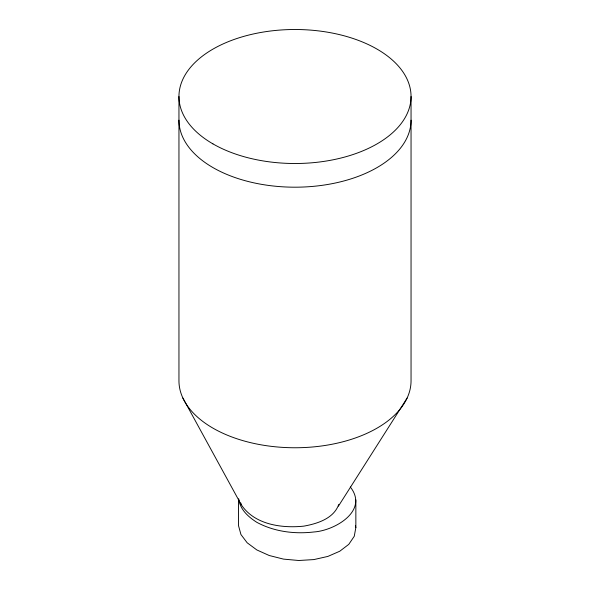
<?xml version="1.0" encoding="UTF-8"?>
<svg xmlns="http://www.w3.org/2000/svg" width="590" height="590" viewBox="0 0 590 590"><rect width="100%" height="100%" fill="white"/><g stroke="black" fill="none" stroke-linecap="round" stroke-linejoin="round"><path stroke-width="0.89" d="M182.907 398.102L241.199 504.634C254.415 524.694 281.637 528.433 303.798 526.14C317.243 523.736 333.756 518.581 338.734 504.472M350.327 487.001C369.089 510.851 334.633 530.631 313.887 531.974C294.454 534.26 274.203 531.671 256.827 522.334C248.361 516.943 240.005 509.546 238.773 499M355.851 499.929L355.851 527.541L354.258 536.273L348.779 544.349L339.781 551.222L327.885 556.414L313.887 559.578L298.761 560.5L283.524 559.114L269.224 555.507L256.827 549.939L247.173 542.785L240.941 534.525L238.53 525.727L238.53 499.037M338.431 506.139L407.093 398.102M355.372 525.779L355.851 527.541M240.742 502.96L241.199 504.634M411.046 96.502L411.046 380.764A116.046 67.002 0 0 1 295 447.758A116.046 67.002 0 0 1 178.954 380.764L178.954 96.502M411.046 120.19A116.046 67.002 0 0 1 295 187.192A116.046 67.002 0 0 1 178.954 120.19M212.938 143.879A116.046 67.002 0 0 0 407.093 113.841A116.046 67.002 0 0 0 264.962 31.786A116.046 67.002 0 0 0 212.938 143.879"/></g></svg>
